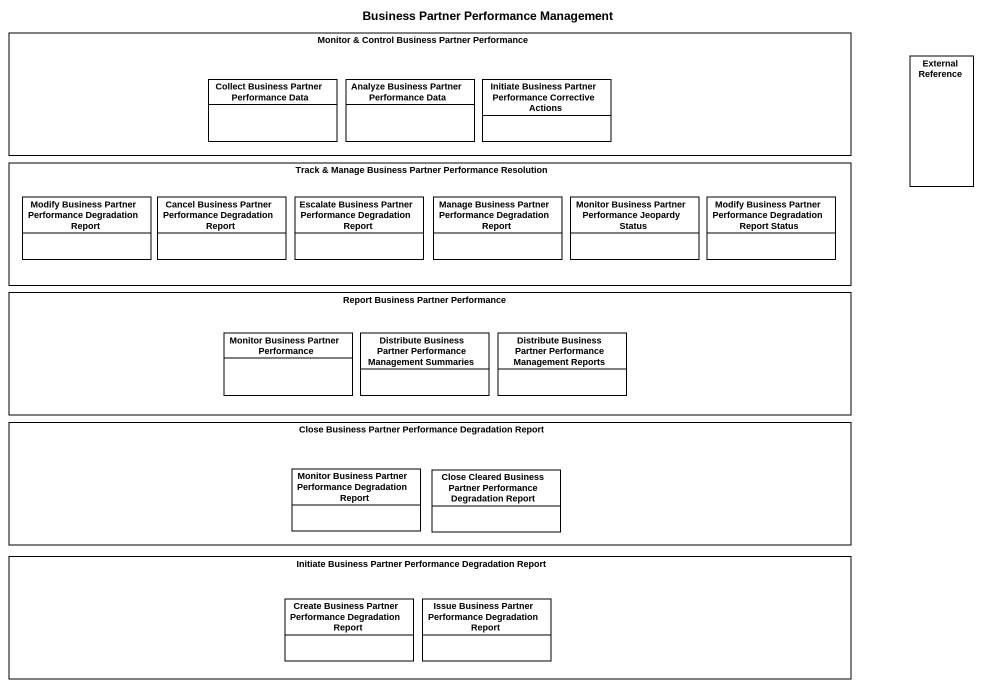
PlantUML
@startuml
title Business Partner Performance Management
allowmixing
hide circle
hide empty members
rectangle "Monitor & Control Business Partner Performance" as Monitor_Control_Business {
  class "Collect Business Partner Performance Data" as Collect_Business_Partner #FFFFFF
  class "Analyze Business Partner Performance Data" as Analyze_Business_Partner #FFFFFF
  class "Initiate Business Partner Performance Corrective Actions" as Initiate_Business_Partner #FFFFFF
}
rectangle "External Reference" as External_Reference
rectangle "Track & Manage Business Partner Performance Resolution" as Track_Manage_Business {
  class "Modify Business Partner Performance Degradation Report" as Modify_Business_Partner #FFFFFF
  class "Cancel Business Partner Performance Degradation Report" as Cancel_Business_Partner #FFFFFF
  class "Escalate Business Partner Performance Degradation Report" as Escalate_Business_Partner #FFFFFF
  class "Manage Business Partner Performance Degradation Report" as Manage_Business_Partner #FFFFFF
  class "Monitor Business Partner Performance Jeopardy Status" as Monitor_Business_Partner #FFFFFF
  class "Modify Business Partner Performance Degradation Report Status" as Modify_Business_Partner_2 #FFFFFF
}
rectangle "Report Business Partner Performance" as Report_Business_Partner {
  class "Monitor Business Partner Performance" as Monitor_Business_Partner_2 #FFFFFF
  class "Distribute Business Partner Performance Management Summaries" as Distribute_Business_Partner #FFFFFF
  class "Distribute Business Partner Performance Management Reports" as Distribute_Business_Partner_2 #FFFFFF
}
rectangle "Close Business Partner Performance Degradation Report" as Close_Business_Partner {
  class "Monitor Business Partner Performance Degradation Report" as Monitor_Business_Partner_3 #FFFFFF
  class "Close Cleared Business Partner Performance Degradation Report" as Close_Cleared_Business #FFFFFF
}
rectangle "Initiate Business Partner Performance Degradation Report" as Initiate_Business_Partner_2 {
  class "Create Business Partner Performance Degradation Report" as Create_Business_Partner #FFFFFF
  class "Issue Business Partner Performance Degradation Report" as Issue_Business_Partner #FFFFFF
}
@enduml
